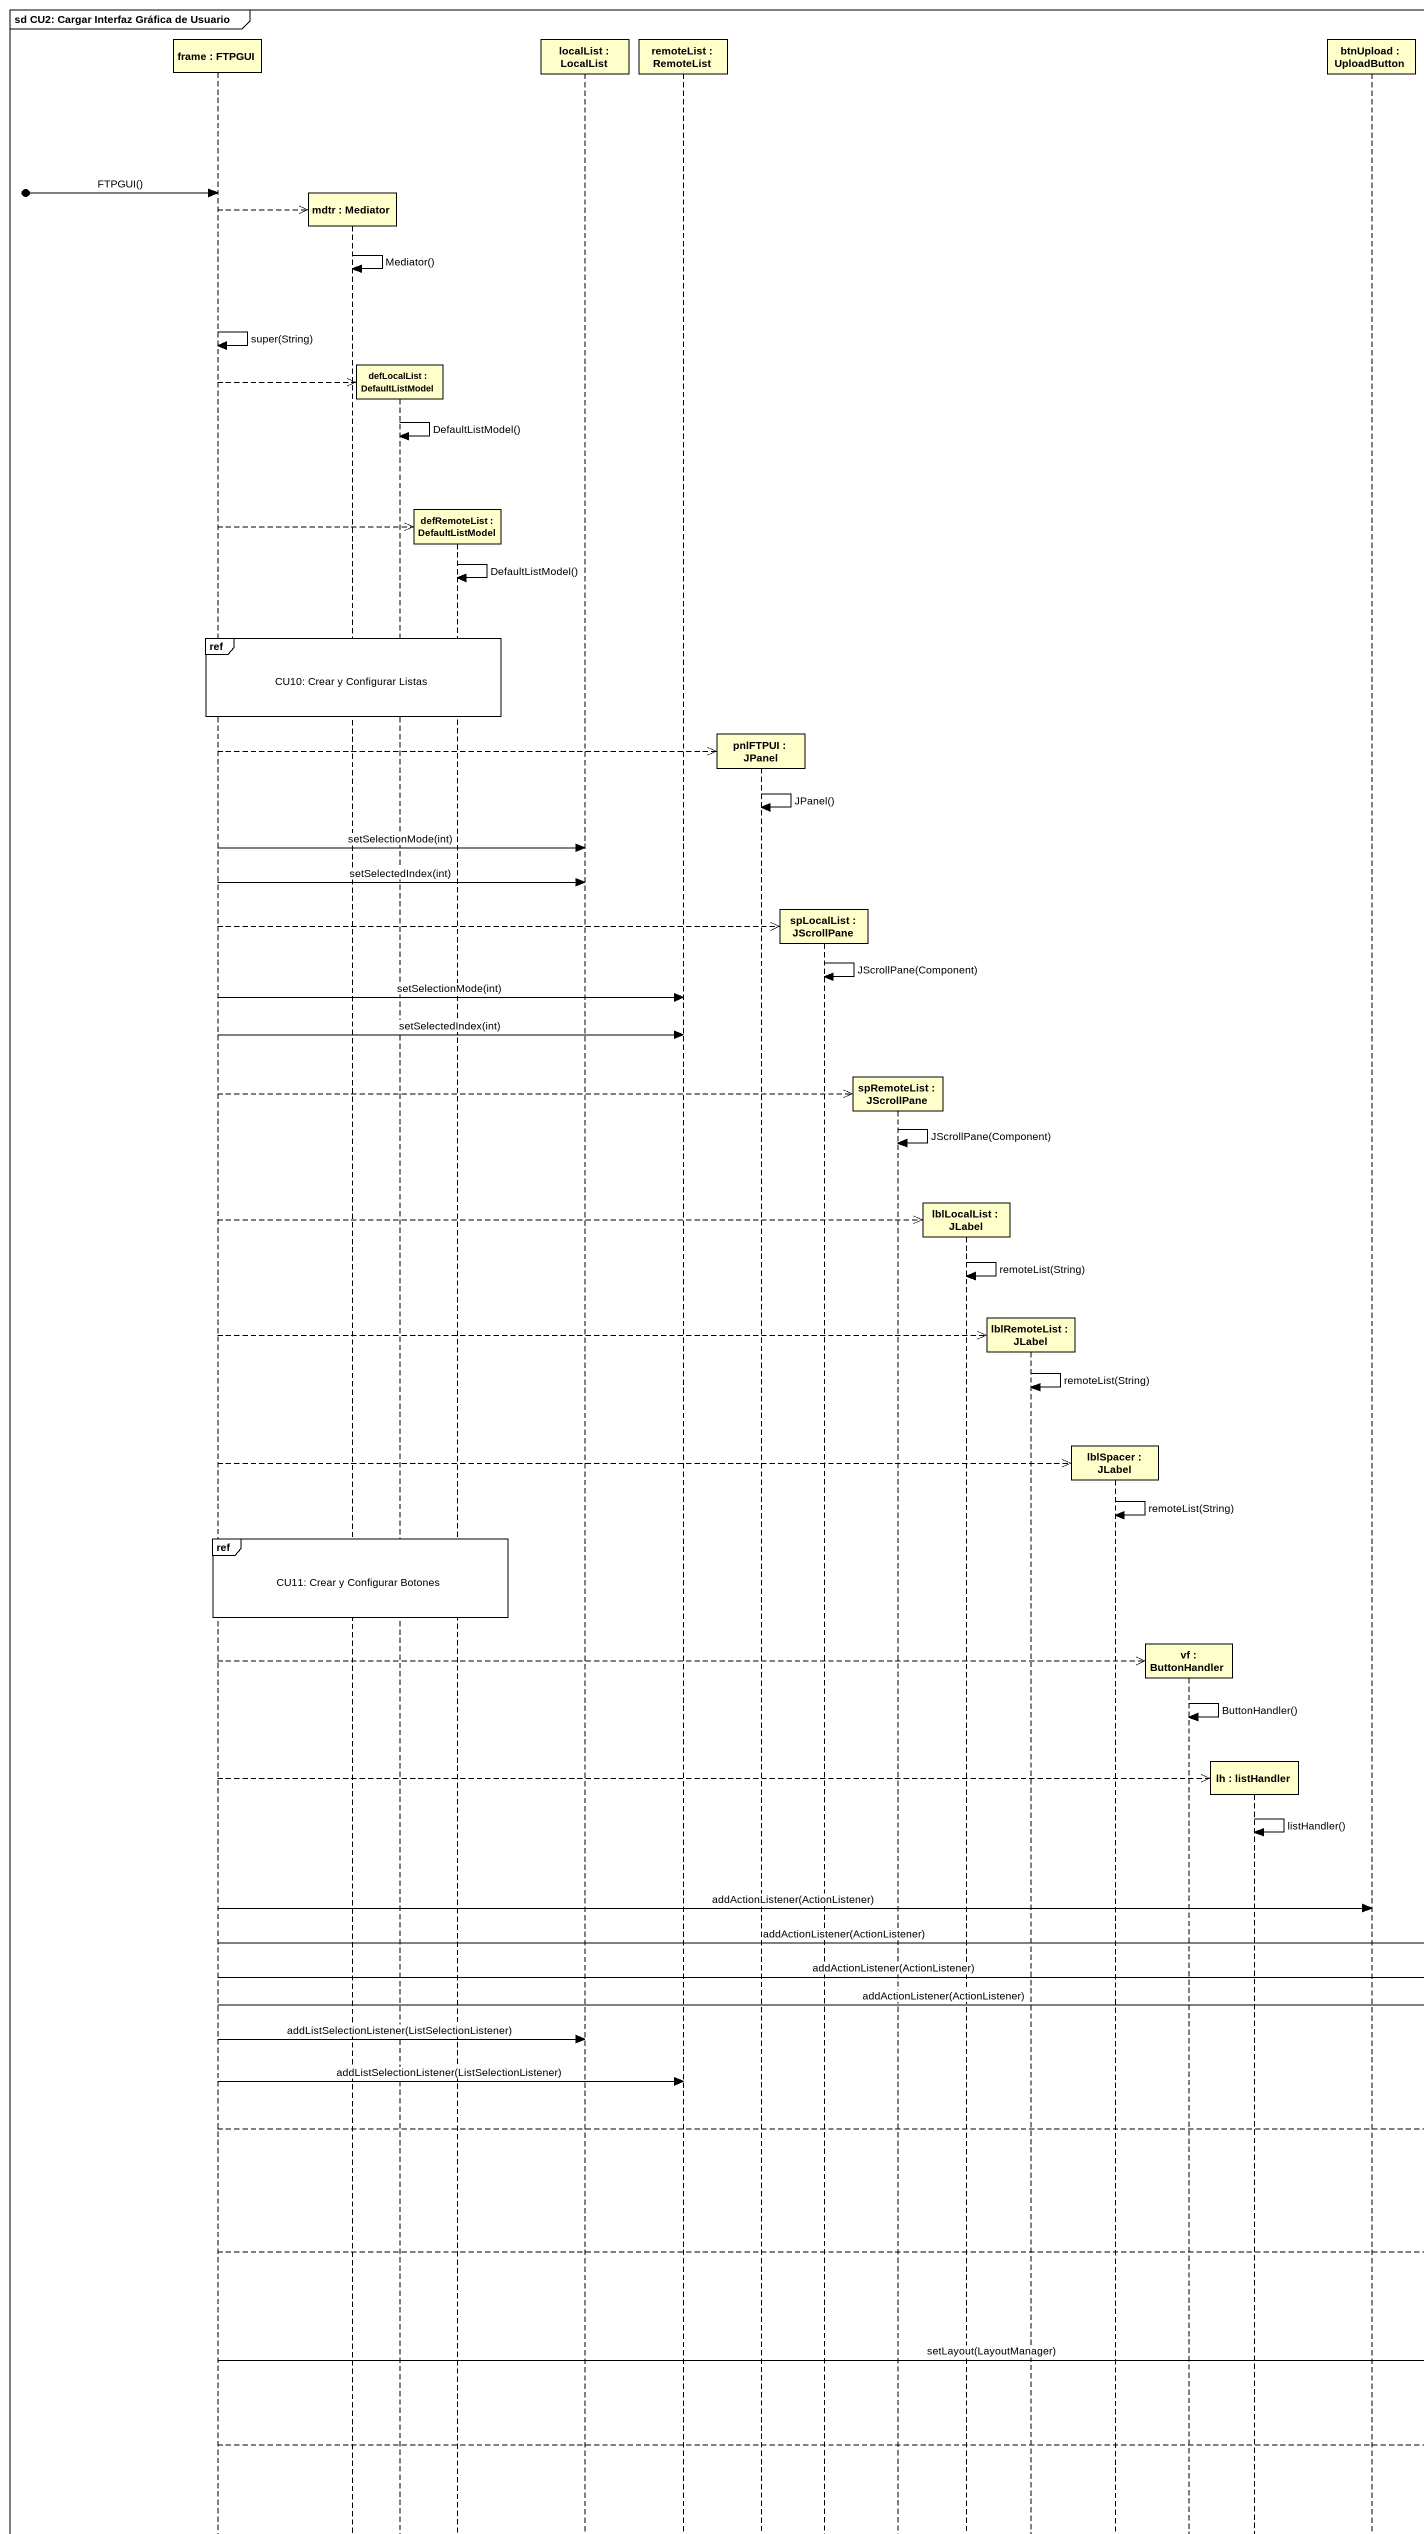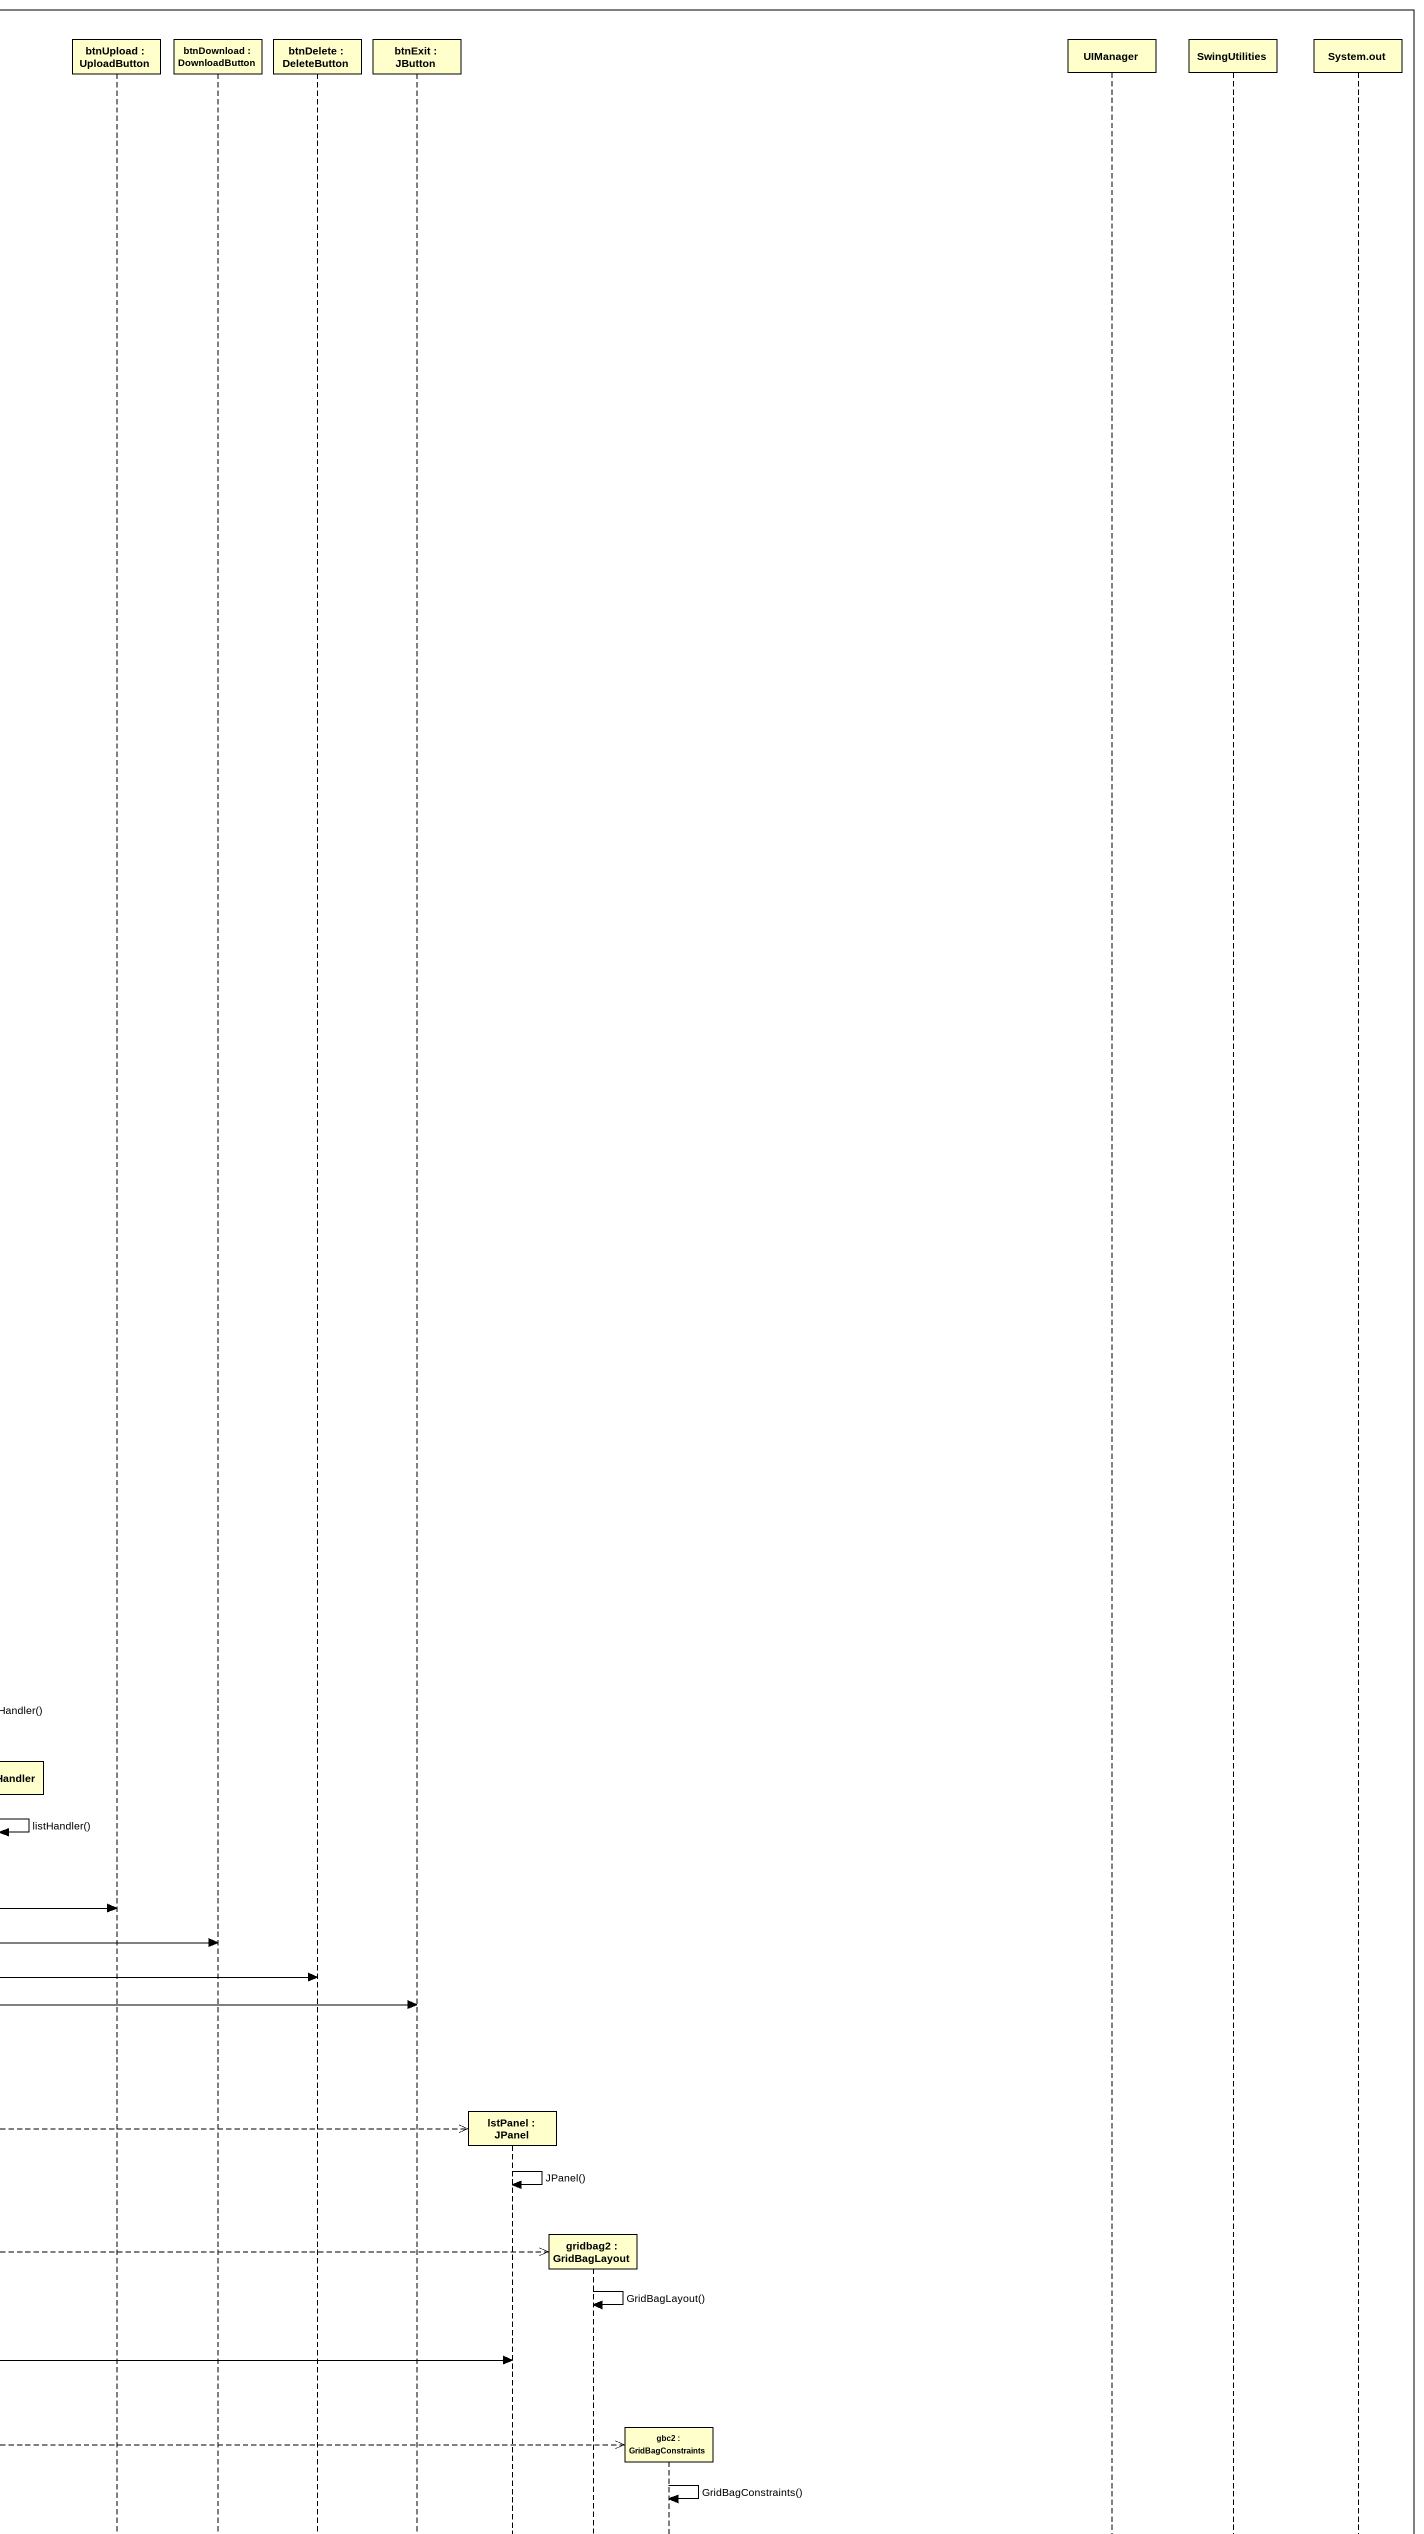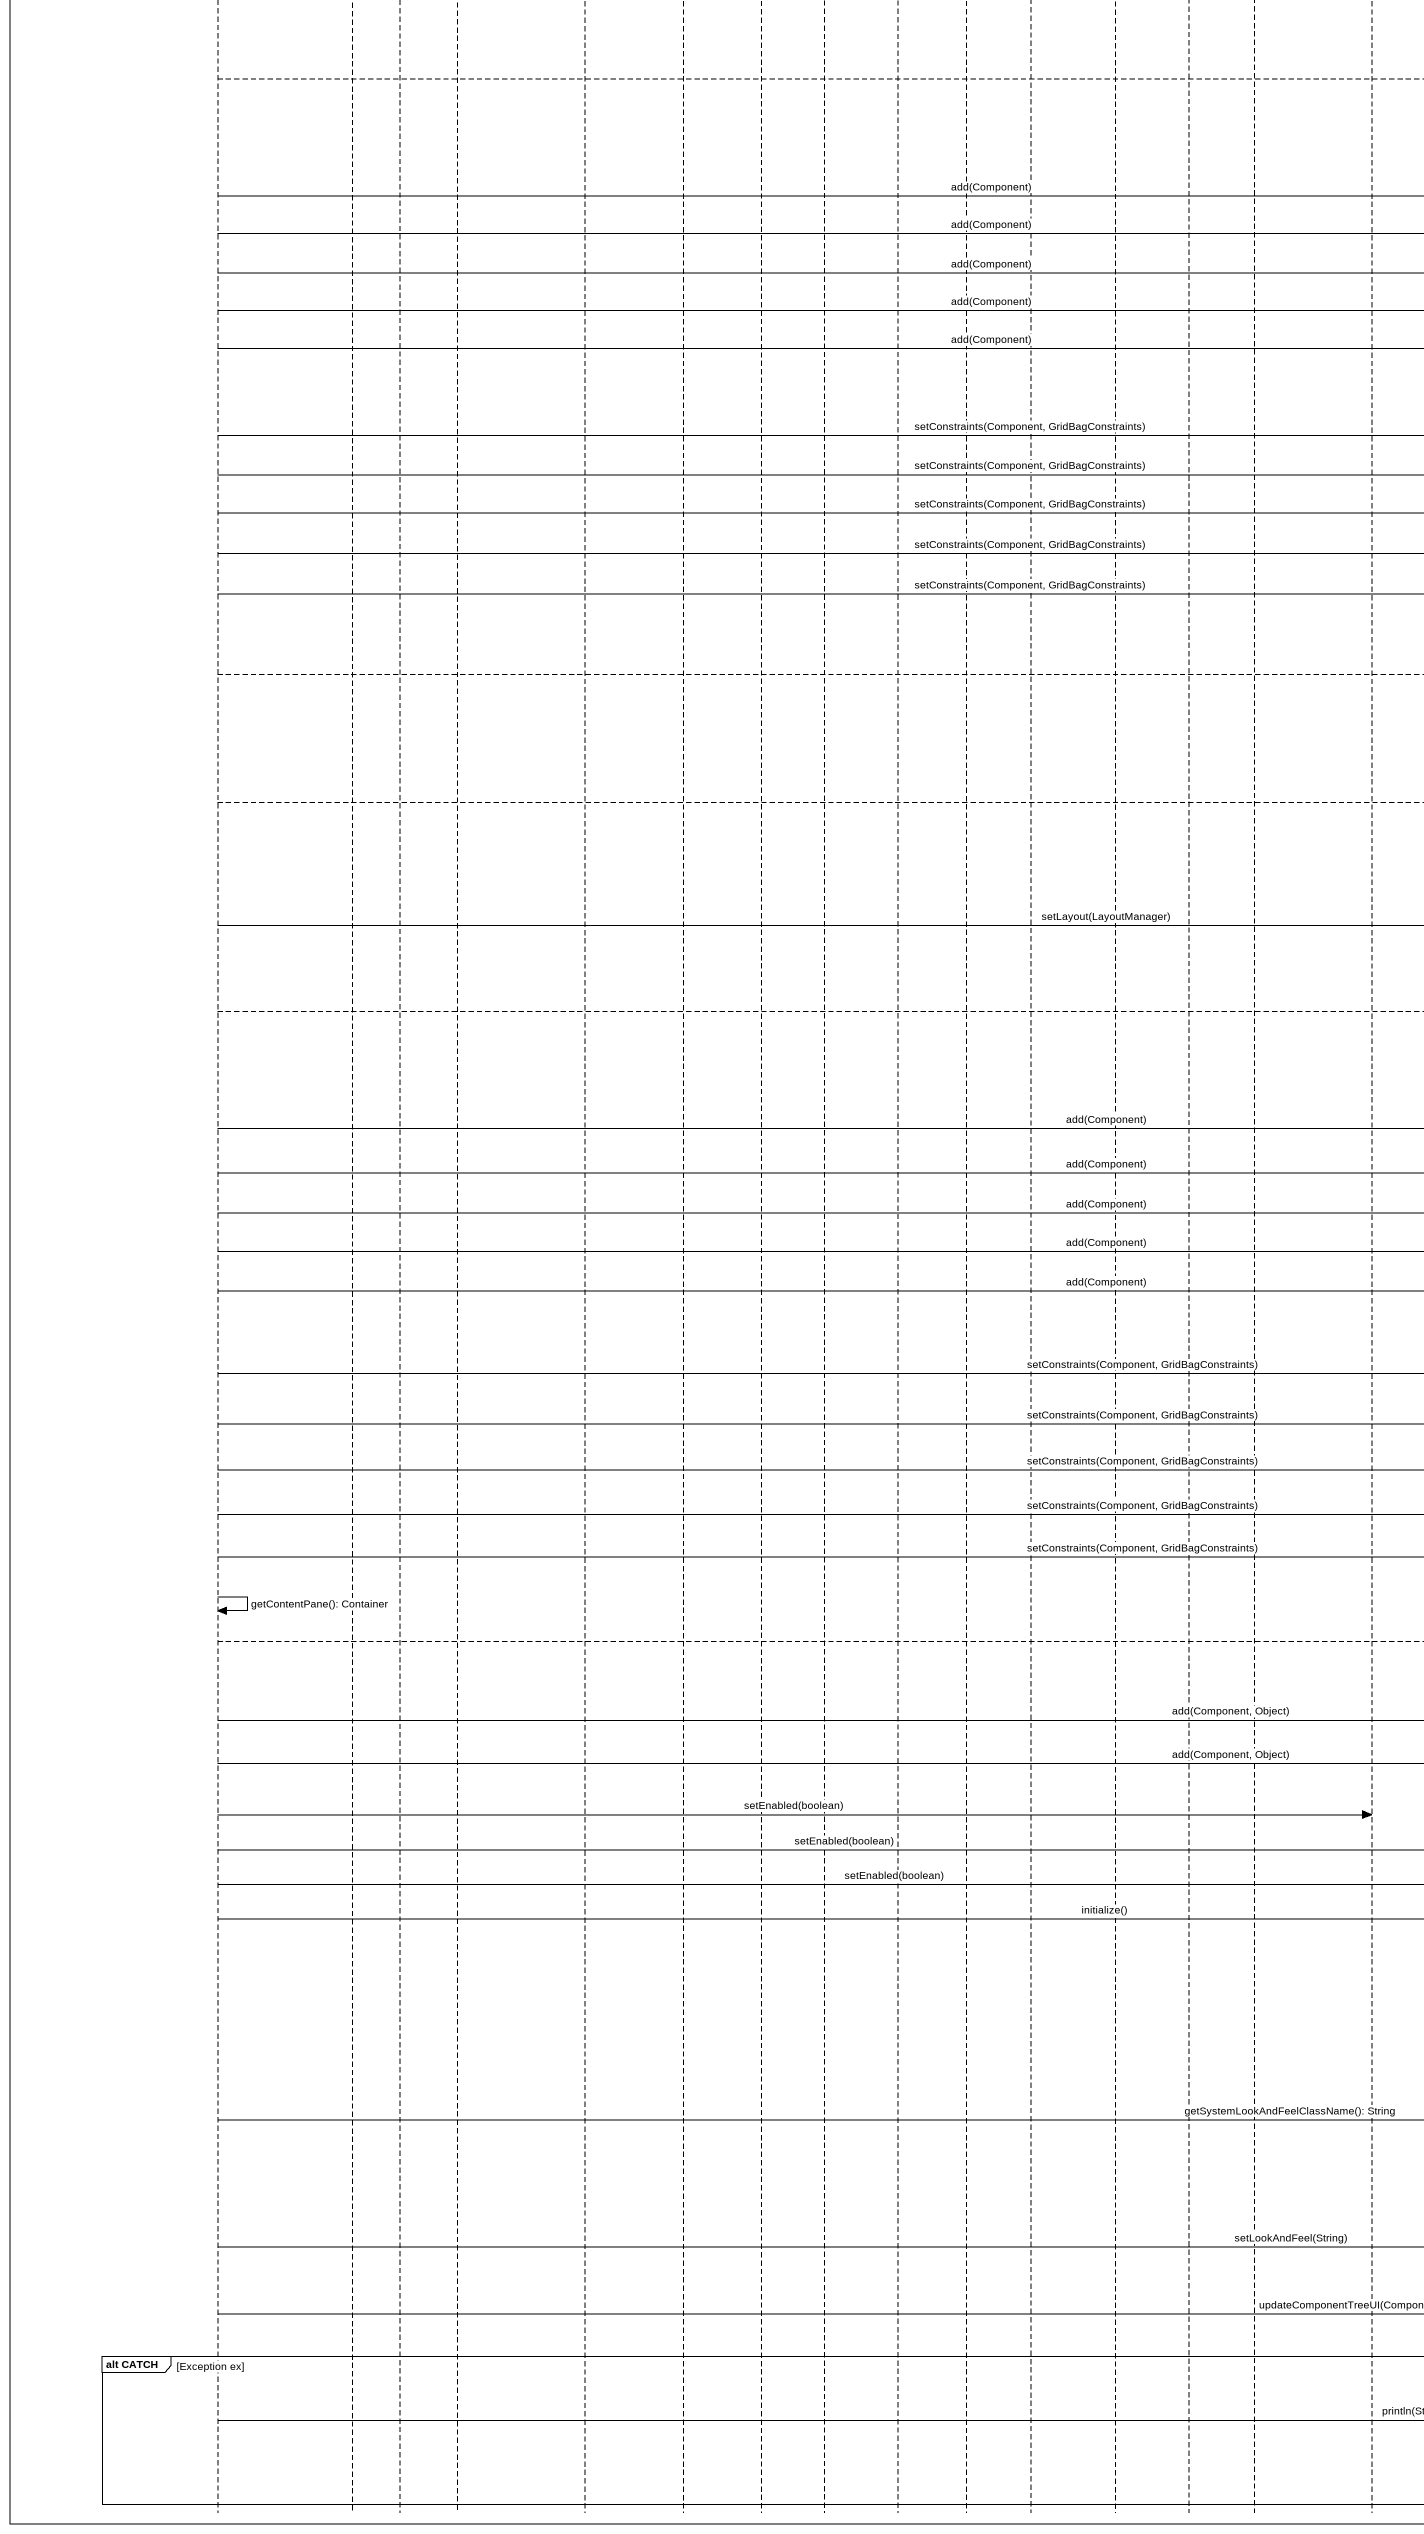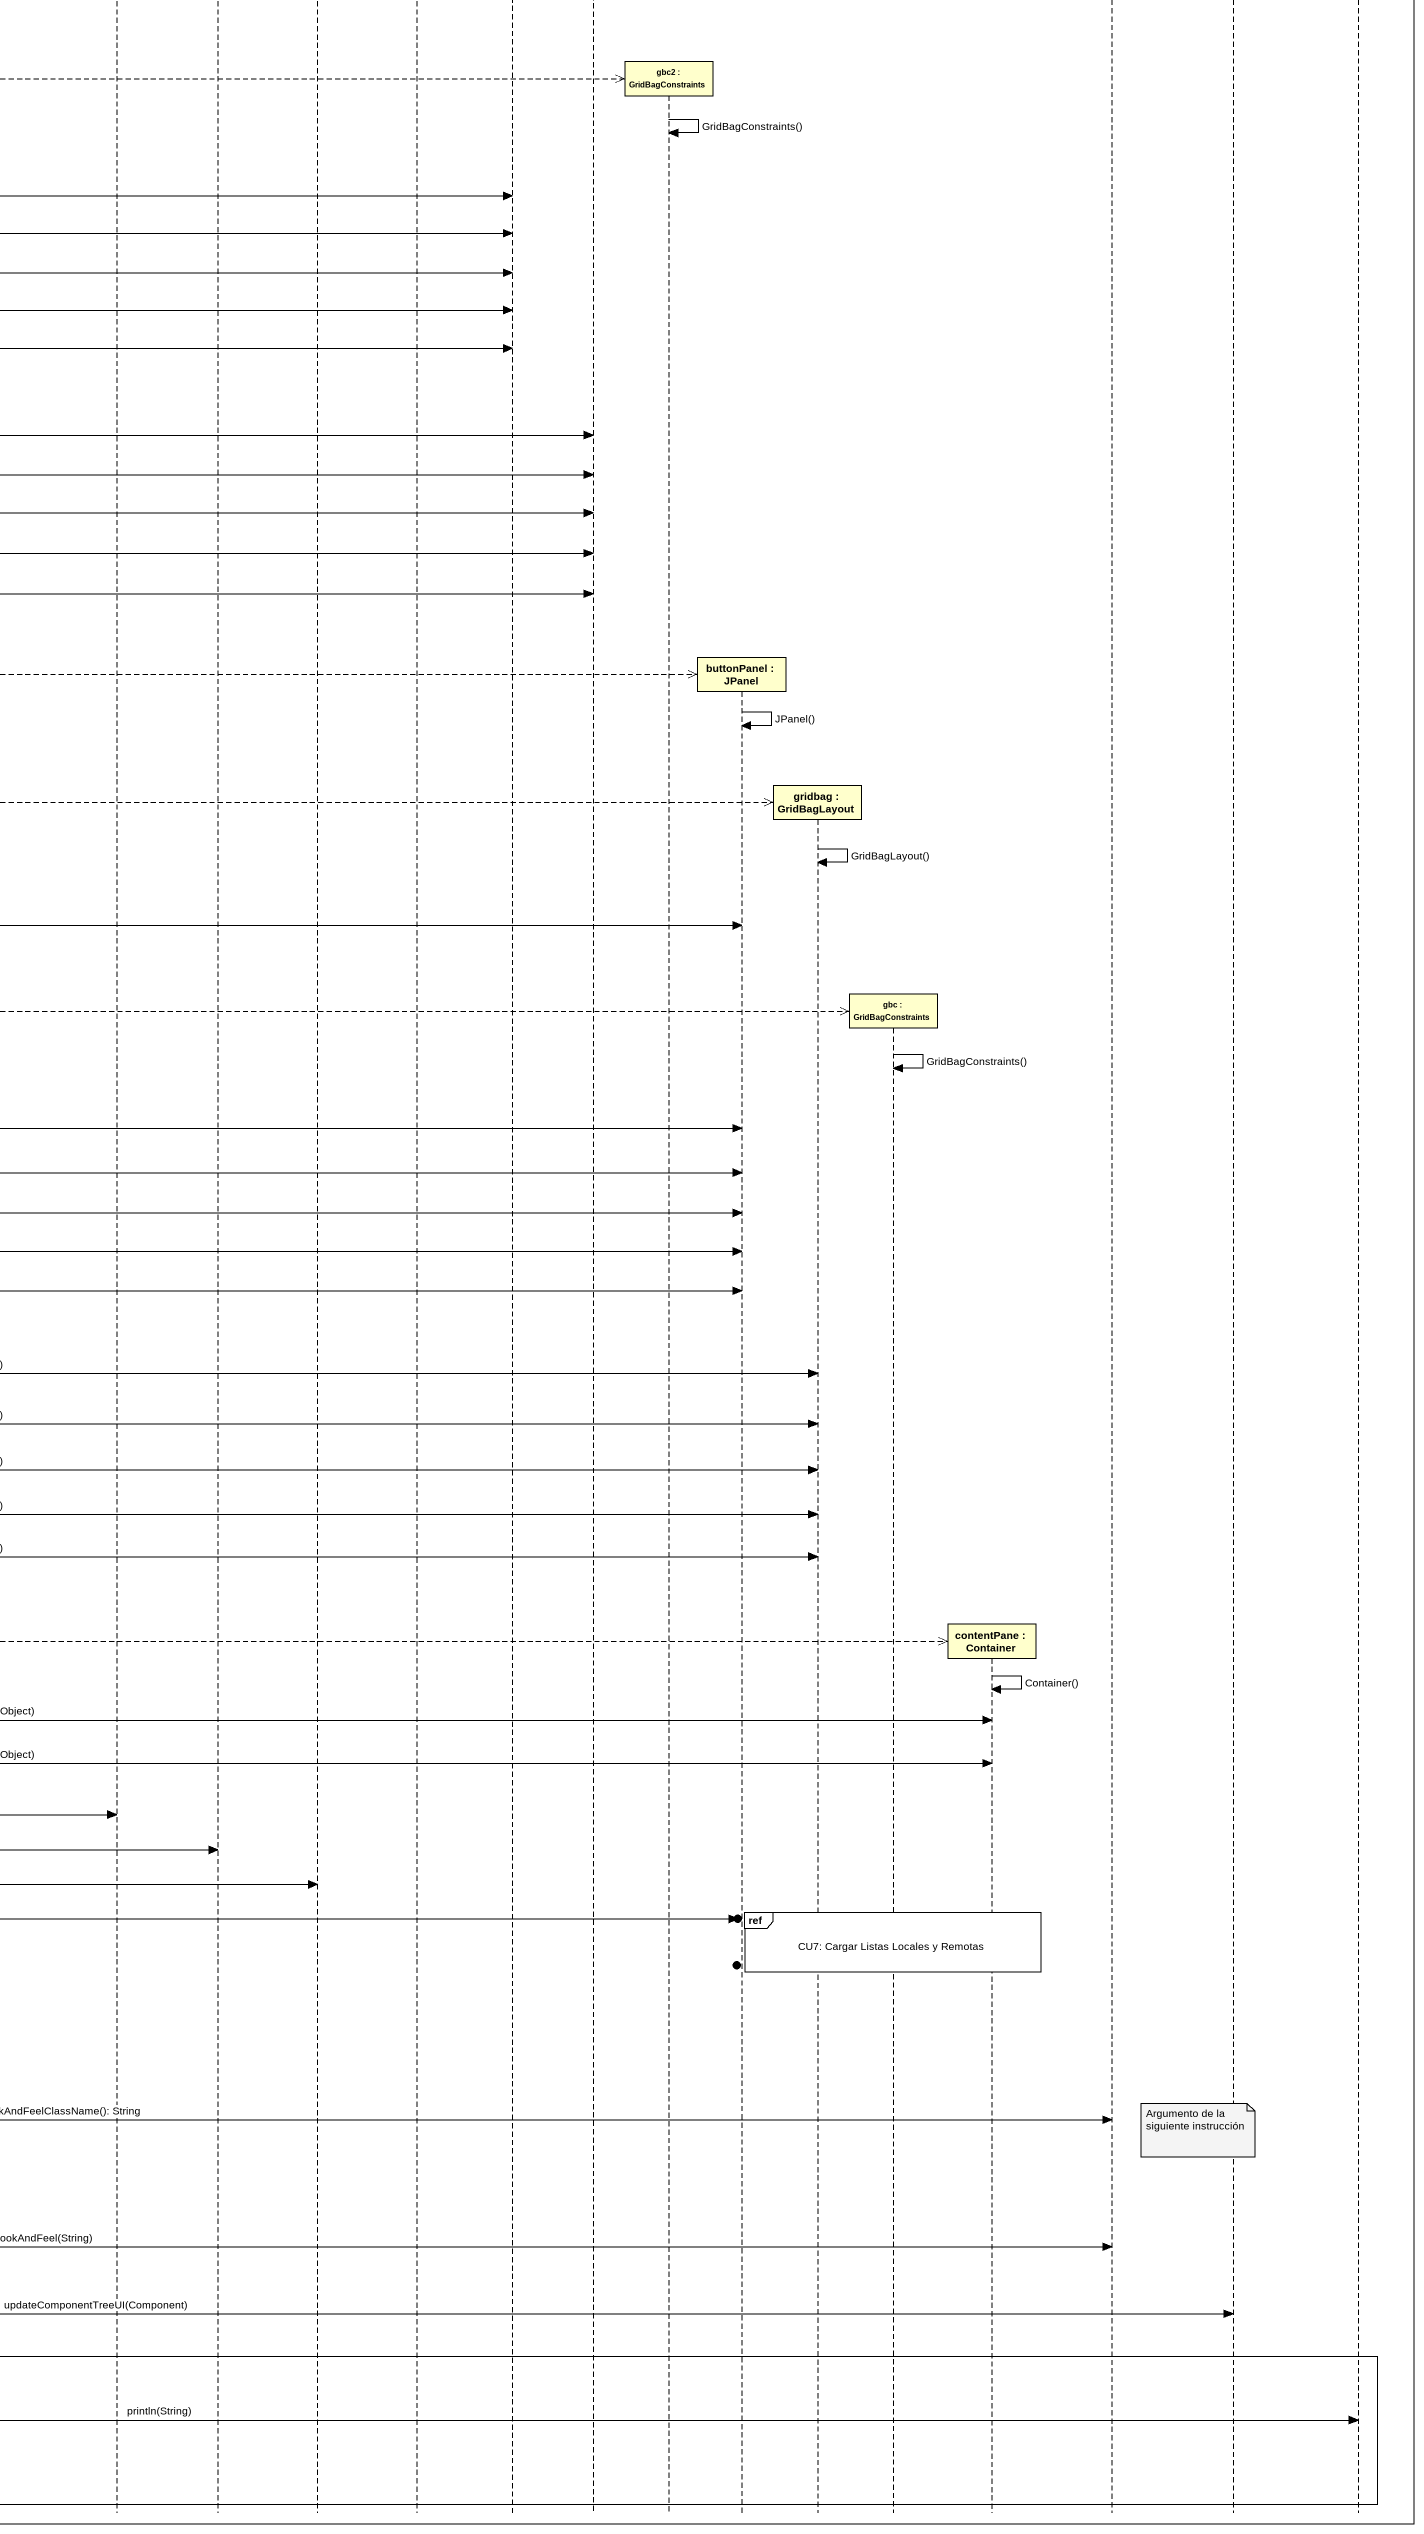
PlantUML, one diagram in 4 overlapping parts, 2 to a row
@startuml
mainframe sd CU2: Cargar Interfaz Gráfica de Usuario
hide footbox
participant "frame : FTPGUI" as frame_
participant "mdtr : Mediator" as mdtr
participant "defLocalList : DefaultListModel" as defLocalList
participant "defRemoteList : DefaultListModel" as defRemoteList
participant "localList : LocalList" as localList
participant "remoteList : RemoteList" as remoteList
participant "pnlFTPUI : JPanel" as pnlFTPUI
participant "spLocalList : JScrollPane" as spLocalList
participant "spRemoteList : JScrollPane" as spRemoteList
participant "lblLocalList : JLabel" as lblLocalList
participant "lblRemoteList : JLabel" as lblRemoteList
participant "lblSpacer : JLabel" as lblSpacer
participant "vf : ButtonHandler" as vf
participant "lh : listHandler" as lh
participant "btnUpload : UploadButton" as btnUpload
participant "btnDownload : DownloadButton" as btnDownload
participant "btnDelete : DeleteButton" as btnDelete
participant "btnExit : JButton" as btnExit
participant "lstPanel : JPanel" as lstPanel
participant "gridbag2 : GridBagLayout" as gridbag2
participant "gbc2 : GridBagConstraints" as gbc2
participant "buttonPanel : JPanel" as buttonPanel
participant "gridbag : GridBagLayout" as gridbag
participant "gbc : GridBagConstraints" as gbc
participant "contentPane : Container" as contentPane
participant UIManager
participant SwingUtilities
participant "System.out" as System_out

[o-> frame_ : FTPGUI()
frame_ -->> mdtr **
mdtr -> mdtr : Mediator()
frame_ -> frame_ : super(String)
frame_ -->> defLocalList **
defLocalList -> defLocalList : DefaultListModel()
frame_ -->> defRemoteList **
defRemoteList -> defRemoteList : DefaultListModel()
ref over frame_, mdtr, defLocalList, defRemoteList : CU10: Crear y Configurar Listas
frame_ -->> pnlFTPUI **
pnlFTPUI -> pnlFTPUI : JPanel()
frame_ -> localList : setSelectionMode(int)
frame_ -> localList : setSelectedIndex(int)
frame_ -->> spLocalList **
spLocalList -> spLocalList : JScrollPane(Component)
frame_ -> remoteList : setSelectionMode(int)
frame_ -> remoteList : setSelectedIndex(int)
frame_ -->> spRemoteList **
spRemoteList -> spRemoteList : JScrollPane(Component)
frame_ -->> lblLocalList **
lblLocalList -> lblLocalList : remoteList(String)
frame_ -->> lblRemoteList **
lblRemoteList -> lblRemoteList : remoteList(String)
frame_ -->> lblSpacer **
lblSpacer -> lblSpacer : remoteList(String)
ref over frame_, mdtr, defLocalList, defRemoteList : CU11: Crear y Configurar Botones
frame_ -->> vf **
vf -> vf : ButtonHandler()
frame_ -->> lh **
lh -> lh : listHandler()
frame_ -> btnUpload : addActionListener(ActionListener)
frame_ -> btnDownload : addActionListener(ActionListener)
frame_ -> btnDelete : addActionListener(ActionListener)
frame_ -> btnExit : addActionListener(ActionListener)
frame_ -> localList : addListSelectionListener(ListSelectionListener)
frame_ -> remoteList : addListSelectionListener(ListSelectionListener)
frame_ -->> lstPanel **
lstPanel -> lstPanel : JPanel()
frame_ -->> gridbag2 **
gridbag2 -> gridbag2 : GridBagLayout()
frame_ -> lstPanel : setLayout(LayoutManager)
frame_ -->> gbc2 **
gbc2 -> gbc2 : GridBagConstraints()
frame_ -> lstPanel : add(Component)
frame_ -> lstPanel : add(Component)
frame_ -> lstPanel : add(Component)
frame_ -> lstPanel : add(Component)
frame_ -> lstPanel : add(Component)
frame_ -> gridbag2 : setConstraints(Component, GridBagConstraints)
frame_ -> gridbag2 : setConstraints(Component, GridBagConstraints)
frame_ -> gridbag2 : setConstraints(Component, GridBagConstraints)
frame_ -> gridbag2 : setConstraints(Component, GridBagConstraints)
frame_ -> gridbag2 : setConstraints(Component, GridBagConstraints)
frame_ -->> buttonPanel **
buttonPanel -> buttonPanel : JPanel()
frame_ -->> gridbag **
gridbag -> gridbag : GridBagLayout()
frame_ -> buttonPanel : setLayout(LayoutManager)
frame_ -->> gbc **
gbc -> gbc : GridBagConstraints()
frame_ -> buttonPanel : add(Component)
frame_ -> buttonPanel : add(Component)
frame_ -> buttonPanel : add(Component)
frame_ -> buttonPanel : add(Component)
frame_ -> buttonPanel : add(Component)
frame_ -> gridbag : setConstraints(Component, GridBagConstraints)
frame_ -> gridbag : setConstraints(Component, GridBagConstraints)
frame_ -> gridbag : setConstraints(Component, GridBagConstraints)
frame_ -> gridbag : setConstraints(Component, GridBagConstraints)
frame_ -> gridbag : setConstraints(Component, GridBagConstraints)
frame_ -> frame_ : getContentPane(): Container
frame_ -->> contentPane **
contentPane -> contentPane : Container()
frame_ -> contentPane : add(Component, Object)
frame_ -> contentPane : add(Component, Object)
frame_ -> btnUpload : setEnabled(boolean)
frame_ -> btnDownload : setEnabled(boolean)
frame_ -> btnDelete : setEnabled(boolean)
ref over gridbag, gbc, contentPane : CU7: Cargar Listas Locales y Remotas
frame_ ->o] : initialize()
frame_ -> UIManager : getSystemLookAndFeelClassName(): String
note over SwingUtilities : Argumento de la siguiente instrucción
frame_ -> UIManager : setLookAndFeel(String)
frame_ -> SwingUtilities : updateComponentTreeUI(Component)
group alt CATCH [Exception ex]
  frame_ -> System_out : println(String)
end
@enduml
